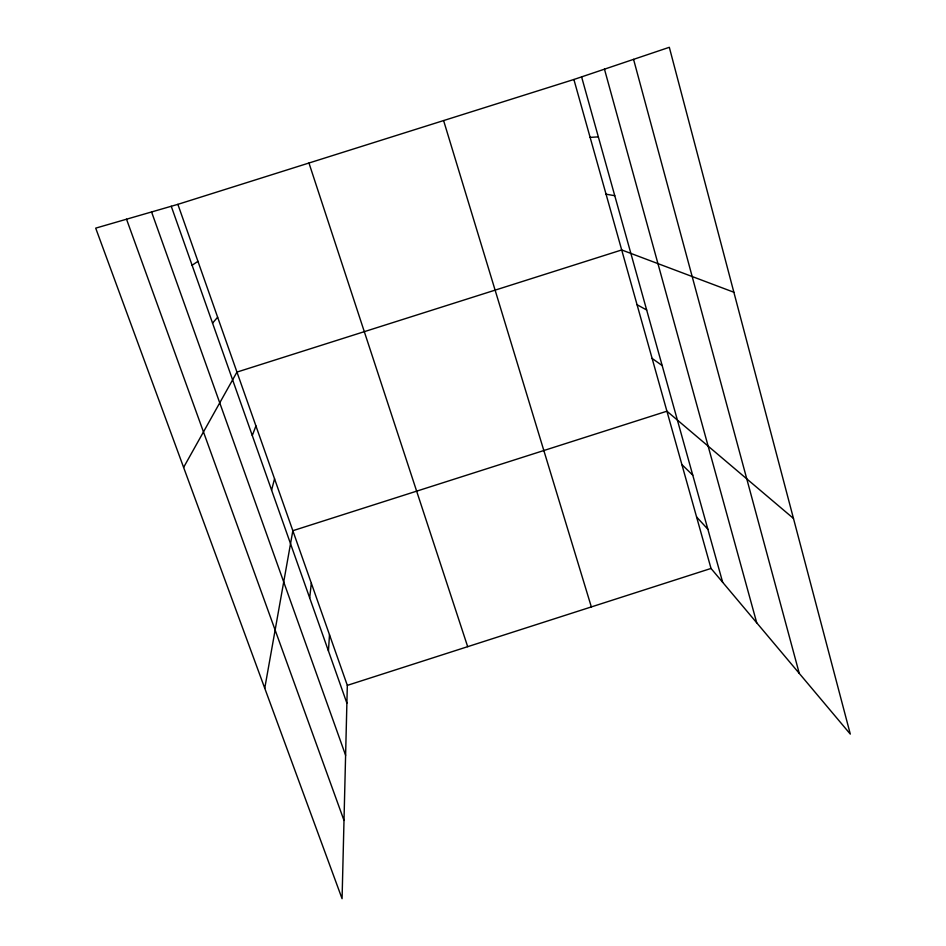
<?xml version="1.0" encoding="UTF-8"?>
<svg xmlns="http://www.w3.org/2000/svg" width="946" height="946" viewBox="0 0 946 946"><rect width="100%" height="100%" fill="white"/><g stroke="black" fill="none" stroke-linecap="round" stroke-linejoin="round"><path stroke-width="1.42" d="M177.872 204.348L347.324 685.365L342.074 898.7L95.7 228.14L177.872 204.348L573.891 79.488L669.319 47.3L850.3 734.096L711.025 568.451L573.891 79.488M328.451 651.002L329.492 634.754M309.673 597.872L311.34 583.209M264.75 688.25L292.846 530.706L666.93 411.203L793.469 518.443M271.585 490.123L274.553 478.794M252.286 435.527L255.94 425.937M183.607 467.407L236.961 372.085L621.699 249.957L733.86 292.243M212.554 323.13L217.639 317.217M192.097 265.27L197.951 261.321M347.324 685.365L711.025 568.451M590.127 137.383L598.345 136.874M606.067 194.19L614.77 195.716M637.048 304.695L646.674 310.016M652.125 358.428L662.176 365.558M681.9 464.581L692.768 475.164M696.599 516.989L707.856 529.228M126.528 219.212L344.001 820.442M151.573 211.963L345.609 755.298M171.25 206.263L346.886 703.15M308.964 163.019L467.679 646.674M443.603 120.568L591.345 606.918M581.601 76.886L722.661 582.275M604.47 69.164L756.729 622.811M633.572 59.362L799.264 673.398"/></g></svg>
